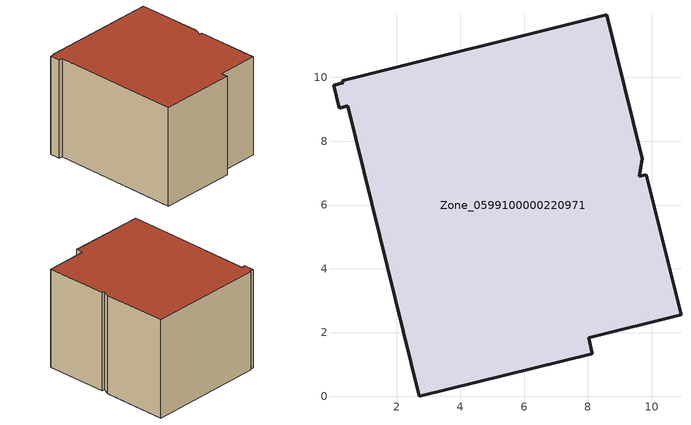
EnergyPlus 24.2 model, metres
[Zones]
Zone_0599100000220971
 floor ground (C_G): 9.71,7.45 9.62,6.9 9.83,6.96 10.92,2.56 8.02,1.84 8.14,1.34 2.71,0 0.47,9.11 0.2,9.04 0.02,9.75 0.32,9.84 0.3,9.9 8.59,11.97 z0
 wall outside (C_F): 2.71,0 8.14,1.34 8.02,1.84 10.92,2.56 9.83,6.96 9.62,6.9 9.71,7.45 8.59,11.97 0.3,9.9 0.32,9.84 0.02,9.75 0.2,9.04 0.47,9.11 2.71,0 z0:7.3
 roof outside (C_R): 0.3,9.9 0.32,9.84 0.02,9.75 0.2,9.04 0.47,9.11 2.71,0 8.14,1.34 8.02,1.84 10.92,2.56 9.83,6.96 9.62,6.9 9.71,7.45 8.59,11.97 z7.3
[BUILDING]
Pand.0599100000220971: North Axis=0; Terrain=City; Loads Convergence Tolerance Value=0.04; Temperature Convergence Tolerance Value=0.4; Solar Distribution=FullExterior; Maximum Number of Warmup Days=25; Minimum Number of Warmup Days=1
[Site:Location]
Rotterdam.The.Hague.AP_ZH_NLD Design_Conditions: Latitude=51.96; Longitude=4.45; Time Zone=1; Elevation=-4.5
[SITE:GROUNDTEMPERATURE:BUILDINGSURFACE]
18, 18, 18, 18, 18, 18, 18, 18, 18, 18, 18, 18
[MATERIAL] Thermal Absorptance=0.9; Solar Absorptance=0.7; Visible Absorptance=0.7
Name | Roughness | Thickness | Conductivity | Density | Specific Heat
G.TC.1975-1991 | MediumSmooth | 0.15 | 0.288461 | 540 | 1210
F.TC.1975-1991 | Rough | 0.3 | 0.230769 | 1920 | 840
R.TC.1975-1991 | MediumRough | 0.2 | 0.153846 | 1500 | 1000
[CONSTRUCTION]
C_G: G.TC.1975-1991
C_F: F.TC.1975-1991
C_R: R.TC.1975-1991
[ZONE]
Zone_0599100000220971: Type=1; Multiplier=1; Ceiling Height=Autocalculate; Volume=Autocalculate; Floor Area=autocalculate; Part of Total Floor Area=Yes
[ZONEINFILTRATION:DESIGNFLOWRATE]
Infil_Zone_0599100000220971: Zone or ZoneList or Space or SpaceList=Zone_0599100000220971; Schedule=AlwaysOn; Design Flow Rate Calculation Method=Flow/Area; Flow Rate per Floor Area=0.003; Constant Term Coefficient=1; Temperature Term Coefficient=0; Velocity Term Coefficient=0; Velocity Squared Term Coefficient=0
[HVACTEMPLATE:ZONE:IDEALLOADSAIRSYSTEM]
Zone_0599100000220971: Maximum Heating Supply Air Temperature=50; Minimum Cooling Supply Air Temperature=13; Maximum Heating Supply Air Humidity Ratio=0.0156; Minimum Cooling Supply Air Humidity Ratio=0.0077; Heating Limit=NoLimit; Cooling Limit=NoLimit; Dehumidification Control Type=ConstantSensibleHeatRatio; Cooling Sensible Heat Ratio=0.7; Dehumidification Setpoint=60; Humidification Control Type=None; Humidification Setpoint=30; Outdoor Air Method=None; Outdoor Air Flow Rate per Person=0.00944; Outdoor Air Flow Rate per Zone Floor Area=0; Outdoor Air Flow Rate per Zone=0; Demand Controlled Ventilation Type=None; Outdoor Air Economizer Type=NoEconomizer; Heat Recovery Type=None; Sensible Heat Recovery Effectiveness=0.7; Latent Heat Recovery Effectiveness=0.65
[ZONECONTROL:THERMOSTAT]
ThermostatControl_Zone_0599100000220971: Zone or ZoneList=Zone_0599100000220971; Control Type Schedule=DualSetpointControlType; Control 1=Thermostat_Zone_0599100000220971; Temperature Difference Between Cutout And Setpoint=0
[THERMOSTATSETPOINT:DUALSETPOINT]
Thermostat_Zone_0599100000220971: Heating Setpoint Temperature Schedule=HeatingSetpoint_Zone_0599100000220971; Cooling Setpoint Temperature Schedule=CoolingSetpoint_Zone_0599100000220971
[SCHEDULE:COMPACT]
HeatingSetpoint_Zone_0599100000220971: Through: 12/31, For: AllDays, Until: 24:00, 21
CoolingSetpoint_Zone_0599100000220971: Through: 12/31, For: AllDays, Until: 24:00, 24
DualSetpointControlType: Through: 12/31, For: AllDays, Until: 24:00, 4
AlwaysOn: Through: 12/31, For: AllDays, Until: 24:00, 1
